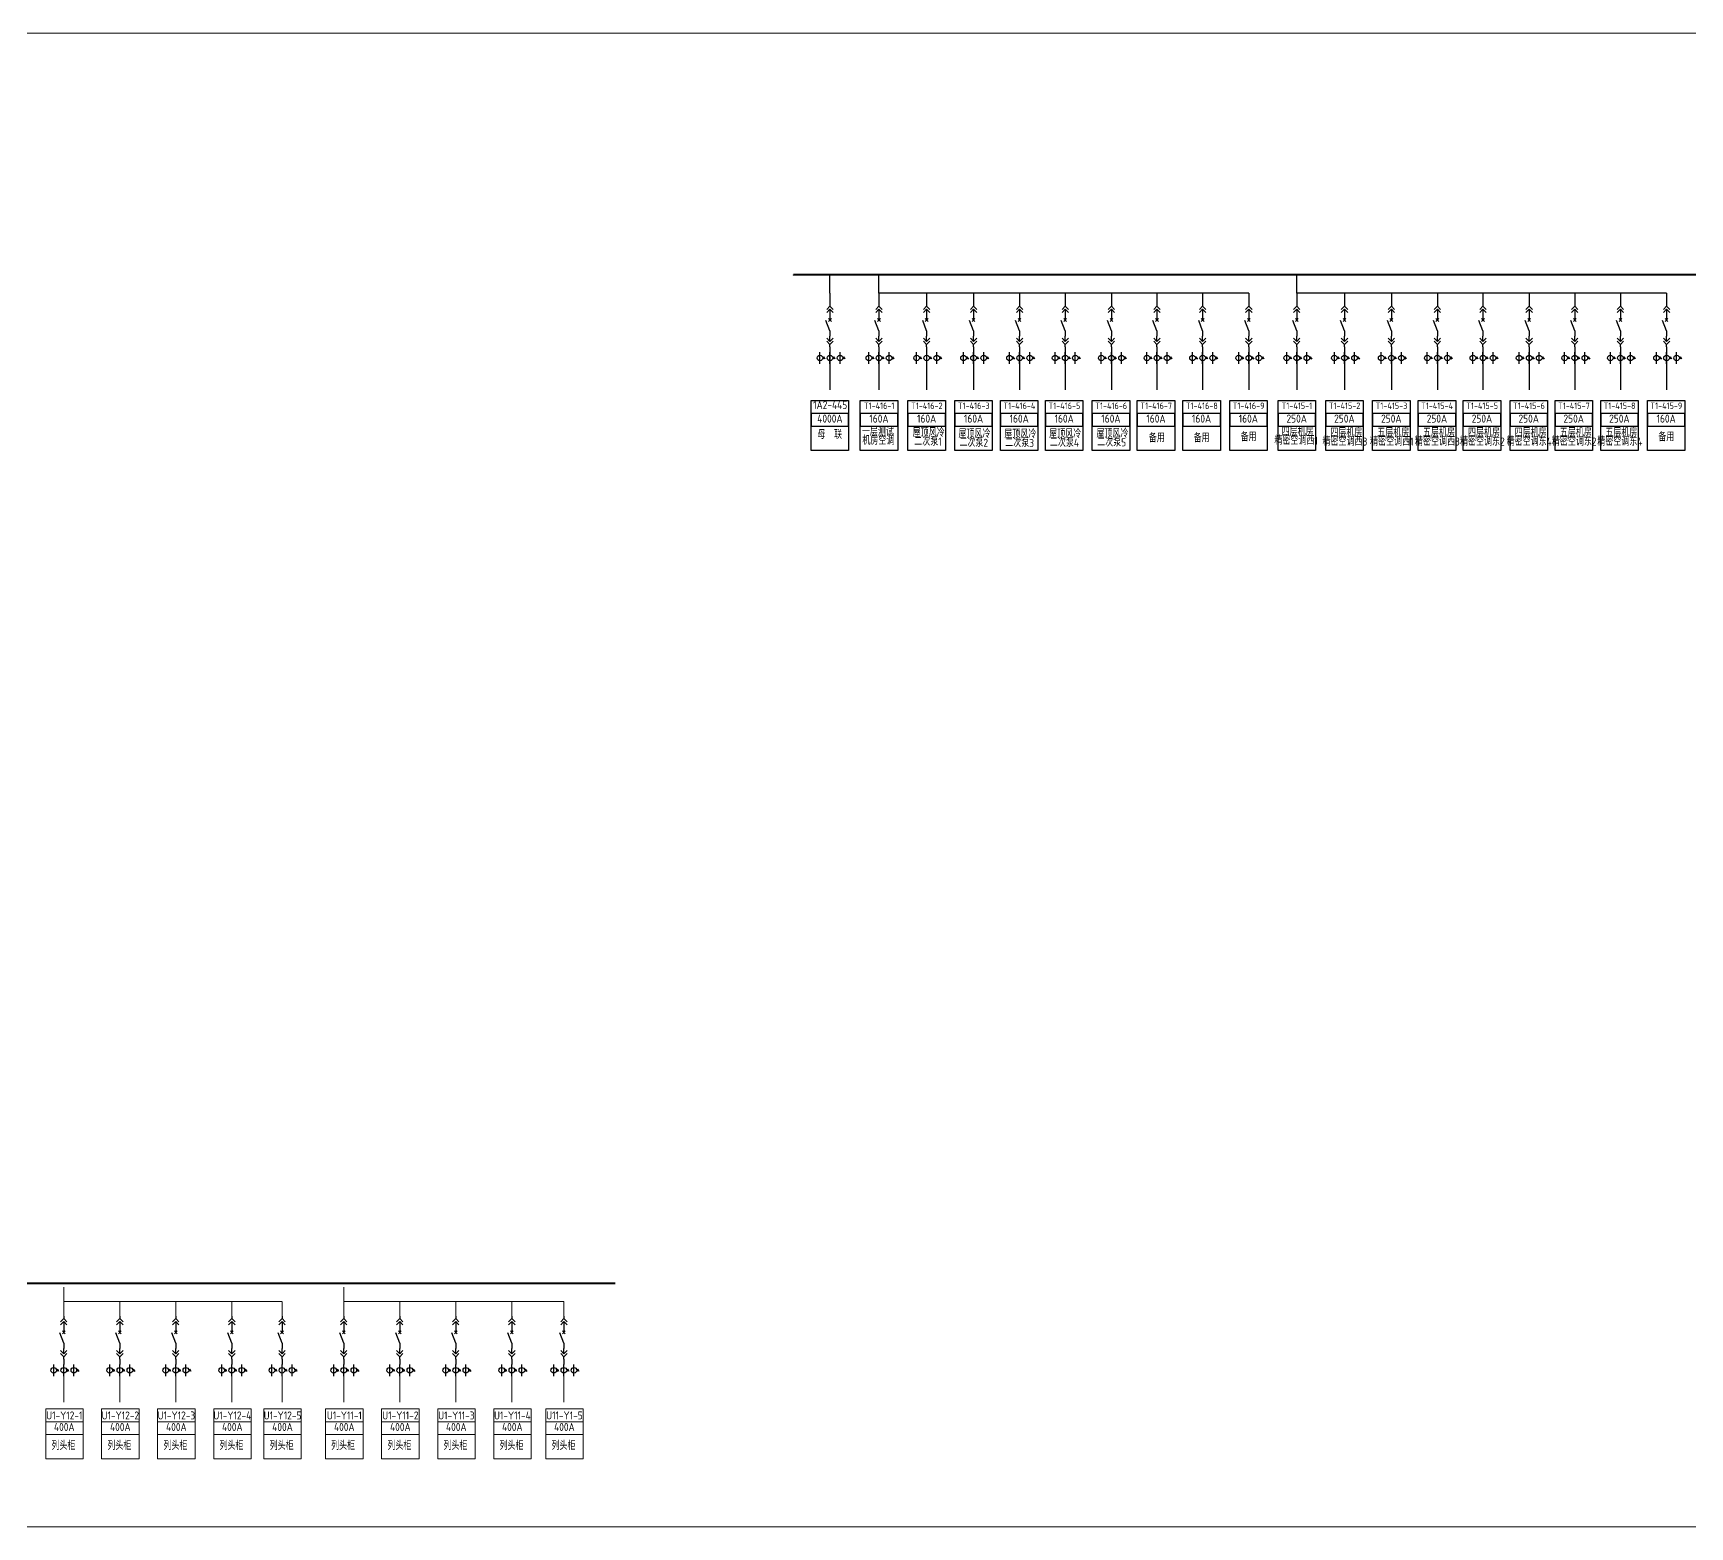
# Model space of a CAD drawing. Header units: millimetres. Extents: x -3460 to -460, y 6070 to 9130.
# Drawn here: x -1979.5 to -1748.8, y 8429.2 to 8637.1 of the extents above; entities that cross this region are included whole.
import ezdxf
from ezdxf.enums import TextEntityAlignment as Align

# ---------------------------------------------------------------- set-up
doc = ezdxf.new("R2010")
doc.units = ezdxf.units.MM
doc.header["$LTSCALE"] = 1000
doc.header["$MEASUREMENT"] = 0
doc.styles.add('HZSONG', font='gbenor.shx', dxfattribs={"height": 1200, "bigfont": 'gbcbig.shx'})

# ---------------------------------------------------------------- blocks, each defined once
blk = doc.blocks.new('DYDQAA03')
at = {"color": 0}
for points in [[(0, 0), (0, -1.5)], [(-2.1, -3.6), (0, -1.5)], [(-2.1, -5.6), (0, -3.5)], [(2.1, -3.6), (0, -1.5)], [(2.1, -5.6), (0, -3.5)], [(0, -3.5), (0, -7)]]:
    blk.add_lwpolyline(points, dxfattribs=at)
blk = doc.blocks.new('DYDQAA09')
at = {"color": 0}
blk.add_lwpolyline([(0, 0), (0, -3.5)], dxfattribs=at)
blk.add_lwpolyline([(0, 0), (0, -3.5)], dxfattribs=at)
blk.add_lwpolyline([(0, 0), (0, -3.5)], dxfattribs=at)
blk.add_lwpolyline([(0, 0), (0, -3.5)], dxfattribs=at)
blk.add_lwpolyline([(0, 0), (0, -3.5)], dxfattribs=at)
blk.add_lwpolyline([(0, 0), (0, -3.5)], dxfattribs=at)
blk.add_lwpolyline([(0, 0), (0, -3.5)], dxfattribs=at)
blk.add_lwpolyline([(0, 0), (0, -3.5)], dxfattribs=at)
blk.add_lwpolyline([(0, 0), (0, -3.5)], dxfattribs=at)
blk = doc.blocks.new('DYDQ0201')
at = {"color": 0}
for points in [[(0.9, -0.9), (-0.9, 0.9)], [(-0.9, -0.9), (0.9, 0.9)], [(0, -7), (-2.6, -0.4)]]:
    blk.add_lwpolyline(points, dxfattribs=at)
blk = doc.blocks.new('DYDQAA04')
at = {"color": 0}
for points in [[(0, -3.5), (0, 0)], [(-2.1, -1.4), (0, -3.5)], [(-2.1, -3.4), (0, -5.5)], [(2.1, -1.4), (0, -3.5)], [(2.1, -3.4), (0, -5.5)], [(0, -7), (0, -5.5)]]:
    blk.add_lwpolyline(points, dxfattribs=at)
blk = doc.blocks.new('A$C03DD39B5')
for p, q in [((417, 475), (283, 392)), ((417, 422), (283, 339)), ((350, 333), (350, 467))]:
    blk.add_line(p, q)
blk.add_lwpolyline([(700, 167), (0, 167)])
blk.add_circle((350, 167), 167)
blk = doc.blocks.new('DYDQAA05')
at = {"color": 0}
blk.add_lwpolyline([(0, 0), (0, -7)], dxfattribs=at)

msp = doc.modelspace()

# ---------------------------------------------------------------- linework, layer by layer
for p, q in [((-1868.55, 8600.89, -2044.81), (-1868.55, 8603.47, -661.53)), ((-1861.73, 8600.89, -2044.76), (-1861.73, 8603.47, -661.48)), ((-1861.73, 8600.89, -2044.76), (-1861.73, 8603.47, -661.48)), ((-1803.57, 8600.89, -2044.76), (-1803.57, 8603.47, -661.48)), ((-1803.57, 8600.89, -2044.76), (-1803.57, 8603.47, -661.48)), ((-1810.24, 8600.89, -2044.81), (-1861.73, 8600.89, -2044.81)), ((-1752.09, 8600.89, -2044.81), (-1803.57, 8600.89, -2044.81)), ((-1868.55, 8592.65, 156.41), (-1868.55, 8591.01, 156.41)), ((-1868.55, 8591.01, 156.41), (-1868.55, 8587.45, 156.41)), ((-1861.73, 8592.65, 156.41), (-1861.73, 8591.01, 156.41)), ((-1861.73, 8591.01, 156.41), (-1861.73, 8587.45, 156.41)), ((-1855.09, 8592.65, 156.41), (-1855.09, 8591.01, 156.41)), ((-1855.09, 8591.01, 156.41), (-1855.09, 8587.45, 156.41)), ((-1848.56, 8592.65, 156.41), (-1848.56, 8591.01, 156.41)), ((-1848.56, 8591.01, 156.41), (-1848.56, 8587.45, 156.41)), ((-1842.15, 8592.65, 156.41), (-1842.15, 8591.01, 156.41)), ((-1842.15, 8591.01, 156.41), (-1842.15, 8587.45, 156.41)), ((-1835.8, 8592.65, 156.41), (-1835.8, 8591.01, 156.41)), ((-1835.8, 8591.01, 156.41), (-1835.8, 8587.45, 156.41)), ((-1829.37, 8592.65, 156.41), (-1829.37, 8591.01, 156.41)), ((-1829.37, 8591.01, 156.41), (-1829.37, 8587.45, 156.41)), ((-1823.03, 8592.65, 156.41), (-1823.03, 8591.01, 156.41)), ((-1823.03, 8591.01, 156.41), (-1823.03, 8587.45, 156.41)), ((-1816.67, 8592.65, 156.41), (-1816.67, 8591.01, 156.41)), ((-1816.67, 8591.01, 156.41), (-1816.67, 8587.45, 156.41)), ((-1810.24, 8592.65, 156.41), (-1810.24, 8591.01, 156.41)), ((-1810.24, 8591.01, 156.41), (-1810.24, 8587.45, 156.41)), ((-1803.57, 8592.65, 156.41), (-1803.57, 8591.01, 156.41)), ((-1803.57, 8591.01, 156.41), (-1803.57, 8587.45, 156.41)), ((-1796.93, 8592.65, 156.41), (-1796.93, 8591.01, 156.41)), ((-1796.93, 8591.01, 156.41), (-1796.93, 8587.45, 156.41)), ((-1790.4, 8592.65, 156.41), (-1790.4, 8591.01, 156.41)), ((-1790.4, 8591.01, 156.41), (-1790.4, 8587.45, 156.41)), ((-1784, 8592.65, 156.41), (-1784, 8591.01, 156.41)), ((-1784, 8591.01, 156.41), (-1784, 8587.45, 156.41)), ((-1777.65, 8592.65, 156.41), (-1777.65, 8591.01, 156.41)), ((-1777.65, 8591.01, 156.41), (-1777.65, 8587.45, 156.41)), ((-1771.22, 8592.65, 156.41), (-1771.22, 8591.01, 156.41)), ((-1771.22, 8591.01, 156.41), (-1771.22, 8587.45, 156.41)), ((-1764.87, 8592.65, 156.41), (-1764.87, 8591.01, 156.41)), ((-1764.87, 8591.01, 156.41), (-1764.87, 8587.45, 156.41)), ((-1758.52, 8592.65, 156.41), (-1758.52, 8591.01, 156.41)), ((-1758.52, 8591.01, 156.41), (-1758.52, 8587.45, 156.41)), ((-1752.09, 8592.65, 156.41), (-1752.09, 8591.01, 156.41)), ((-1752.09, 8591.01, 156.41), (-1752.09, 8587.45, 156.41))]:
    msp.add_line(p, q)
at = {"color": 1, "lineweight": 40}
msp.add_line((-2579.32, 8463.14, -817.89), (-1898.47, 8463.14, -817.89), dxfattribs=at)
at = {"color": 3, "lineweight": 0}
for p, q in [((-1975.21, 8458.53, -2200.69), (-1975.21, 8462.59, -817.89)), ((-1936.23, 8458.53, -2200.69), (-1936.23, 8462.59, -817.89)), ((-1967.41, 8460.56, -817.89), (-1975.21, 8460.56, -1509.29)), ((-1967.41, 8458.53, -817.89), (-1967.41, 8460.56, -817.89)), ((-1959.62, 8460.56, -126.5), (-1967.41, 8460.56, -817.89)), ((-1959.62, 8458.53, -126.5), (-1959.62, 8460.56, -126.5)), ((-1944.84, 8460.56, 564.9), (-1959.62, 8460.56, -126.5)), ((-1951.82, 8458.53, 564.9), (-1951.82, 8460.56, 564.9)), ((-1944.83, 8458.53, 564.9), (-1944.83, 8460.56, 564.9)), ((-1928.44, 8460.56, -817.89), (-1936.23, 8460.56, -1509.29)), ((-1928.44, 8458.53, -817.89), (-1928.44, 8460.56, -817.89)), ((-1920.64, 8460.56, -126.5), (-1928.44, 8460.56, -817.89)), ((-1920.64, 8458.53, -126.5), (-1920.64, 8460.56, -126.5)), ((-1905.59, 8460.56, 564.9), (-1920.64, 8460.56, -126.5)), ((-1912.84, 8458.53, 564.9), (-1912.84, 8460.56, 564.9)), ((-1905.59, 8458.53, 564.9), (-1905.59, 8460.56, 564.9)), ((-1975.21, 8451.78, -0.24), (-1975.21, 8450.14, -0.24)), ((-1967.41, 8451.78, 1382.55), (-1967.41, 8450.14, 1382.55)), ((-1959.62, 8451.78, 2073.95), (-1959.62, 8450.14, 2073.95)), ((-1951.82, 8451.78, 2765.35), (-1951.82, 8450.14, 2765.35)), ((-1944.83, 8451.78, 2765.35), (-1944.83, 8450.14, 2765.35)), ((-1936.23, 8451.78, -0.24), (-1936.23, 8450.14, -0.24)), ((-1928.44, 8451.78, 1382.55), (-1928.44, 8450.14, 1382.55)), ((-1920.64, 8451.78, 2073.95), (-1920.64, 8450.14, 2073.95)), ((-1912.84, 8451.78, 2765.35), (-1912.84, 8450.14, 2765.35)), ((-1905.59, 8451.78, 2765.35), (-1905.59, 8450.14, 2765.35)), ((-1975.21, 8450.14, -0.24), (-1975.21, 8446.58, -0.24)), ((-1967.41, 8450.14, 1382.55), (-1967.41, 8446.58, 1382.55)), ((-1959.62, 8450.14, 2073.95), (-1959.62, 8446.58, 2073.95)), ((-1951.82, 8450.14, 2765.35), (-1951.82, 8446.58, 2765.35)), ((-1944.83, 8450.14, 2765.35), (-1944.83, 8446.58, 2765.35)), ((-1936.23, 8450.14, -0.24), (-1936.23, 8446.58, -0.24)), ((-1928.44, 8450.14, 1382.55), (-1928.44, 8446.58, 1382.55)), ((-1920.64, 8450.14, 2073.95), (-1920.64, 8446.58, 2073.95)), ((-1912.84, 8450.14, 2765.35), (-1912.84, 8446.58, 2765.35)), ((-1905.59, 8450.14, 2765.35), (-1905.59, 8446.58, 2765.35))]:
    msp.add_line(p, q, dxfattribs=at)
at = {"color": 1, "lineweight": 13, "ltscale": 0.001071}
msp.add_lwpolyline([(-2600.55, 8637.09), (-1439.27, 8637.09), (-1439.27, 8429.22), (-2600.55, 8429.22)], close=True, dxfattribs=at)
at = {"color": 1, "lineweight": 40, "ltscale": 100, "elevation": -661.48}
msp.add_lwpolyline([(-1491.57, 8603.47), (-1873.65, 8603.47), (-1873.65, 8603.47)], dxfattribs=at)
at = {"elevation": -661.53}
for points in [[(-1871.15, 8585.96), (-1865.95, 8585.96), (-1865.95, 8579.01), (-1871.15, 8579.01)], [(-1871.15, 8582.41), (-1865.95, 8582.41), (-1865.95, 8584.14), (-1871.15, 8584.14)], [(-1864.33, 8585.96), (-1859.12, 8585.96), (-1859.12, 8579.01), (-1864.33, 8579.01)], [(-1864.33, 8582.41), (-1859.12, 8582.41), (-1859.12, 8584.14), (-1864.33, 8584.14)], [(-1857.69, 8585.96), (-1852.48, 8585.96), (-1852.48, 8579.01), (-1857.69, 8579.01)], [(-1857.69, 8582.41), (-1852.48, 8582.41), (-1852.48, 8584.14), (-1857.69, 8584.14)], [(-1851.16, 8585.96), (-1845.95, 8585.96), (-1845.95, 8579.01), (-1851.16, 8579.01)], [(-1851.16, 8582.41), (-1845.95, 8582.41), (-1845.95, 8584.14), (-1851.16, 8584.14)], [(-1844.81, 8585.96), (-1839.6, 8585.96), (-1839.6, 8579.01), (-1844.81, 8579.01)], [(-1844.81, 8582.41), (-1839.6, 8582.41), (-1839.6, 8584.14), (-1844.81, 8584.14)], [(-1838.54, 8585.96), (-1833.33, 8585.96), (-1833.33, 8579.01), (-1838.54, 8579.01)], [(-1838.54, 8582.41), (-1833.33, 8582.41), (-1833.33, 8584.14), (-1838.54, 8584.14)], [(-1832.03, 8585.96), (-1826.82, 8585.96), (-1826.82, 8579.01), (-1832.03, 8579.01)], [(-1832.03, 8582.41), (-1826.82, 8582.41), (-1826.82, 8584.14), (-1832.03, 8584.14)], [(-1825.77, 8585.96), (-1820.56, 8585.96), (-1820.56, 8579.01), (-1825.77, 8579.01)], [(-1825.77, 8582.41), (-1820.56, 8582.41), (-1820.56, 8584.14), (-1825.77, 8584.14)], [(-1819.41, 8585.96), (-1814.2, 8585.96), (-1814.2, 8579.01), (-1819.41, 8579.01)], [(-1819.41, 8582.41), (-1814.2, 8582.41), (-1814.2, 8584.14), (-1819.41, 8584.14)], [(-1812.9, 8585.96), (-1807.69, 8585.96), (-1807.69, 8579.01), (-1812.9, 8579.01)], [(-1812.9, 8582.41), (-1807.69, 8582.41), (-1807.69, 8584.14), (-1812.9, 8584.14)], [(-1806.18, 8585.96), (-1800.97, 8585.96), (-1800.97, 8579.01), (-1806.18, 8579.01)], [(-1806.18, 8582.41), (-1800.97, 8582.41), (-1800.97, 8584.14), (-1806.18, 8584.14)], [(-1799.54, 8585.96), (-1794.33, 8585.96), (-1794.33, 8579.01), (-1799.54, 8579.01)], [(-1799.54, 8582.41), (-1794.33, 8582.41), (-1794.33, 8584.14), (-1799.54, 8584.14)], [(-1793.01, 8585.96), (-1787.8, 8585.96), (-1787.8, 8579.01), (-1793.01, 8579.01)], [(-1793.01, 8582.41), (-1787.8, 8582.41), (-1787.8, 8584.14), (-1793.01, 8584.14)], [(-1786.66, 8585.96), (-1781.45, 8585.96), (-1781.45, 8579.01), (-1786.66, 8579.01)], [(-1786.66, 8582.41), (-1781.45, 8582.41), (-1781.45, 8584.14), (-1786.66, 8584.14)], [(-1780.39, 8585.96), (-1775.18, 8585.96), (-1775.18, 8579.01), (-1780.39, 8579.01)], [(-1780.39, 8582.41), (-1775.18, 8582.41), (-1775.18, 8584.14), (-1780.39, 8584.14)], [(-1773.88, 8585.96), (-1768.67, 8585.96), (-1768.67, 8579.01), (-1773.88, 8579.01)], [(-1773.88, 8582.41), (-1768.67, 8582.41), (-1768.67, 8584.14), (-1773.88, 8584.14)], [(-1767.61, 8585.96), (-1762.4, 8585.96), (-1762.4, 8579.01), (-1767.61, 8579.01)], [(-1767.61, 8582.41), (-1762.4, 8582.41), (-1762.4, 8584.14), (-1767.61, 8584.14)], [(-1761.26, 8585.96), (-1756.05, 8585.96), (-1756.05, 8579.01), (-1761.26, 8579.01)], [(-1761.26, 8582.41), (-1756.05, 8582.41), (-1756.05, 8584.14), (-1761.26, 8584.14)], [(-1754.75, 8585.96), (-1749.54, 8585.96), (-1749.54, 8579.01), (-1754.75, 8579.01)], [(-1754.75, 8582.41), (-1749.54, 8582.41), (-1749.54, 8584.14), (-1754.75, 8584.14)]]:
    msp.add_lwpolyline(points, close=True, dxfattribs=at)
at = {"color": 3, "lineweight": 0}
for points, elevation in [([(-1977.73, 8445.63), (-1972.52, 8445.63), (-1972.52, 8438.68), (-1977.73, 8438.68)], -31.72), ([(-1969.94, 8445.63), (-1964.73, 8445.63), (-1964.73, 8438.68), (-1969.94, 8438.68)], 1351.08), ([(-1962.14, 8445.63), (-1956.93, 8445.63), (-1956.93, 8438.68), (-1962.14, 8438.68)], 2042.47), ([(-1954.34, 8445.63), (-1949.13, 8445.63), (-1949.13, 8438.68), (-1954.34, 8438.68)], 2733.87), ([(-1947.35, 8445.63), (-1942.15, 8445.63), (-1942.15, 8438.68), (-1947.35, 8438.68)], 2733.87), ([(-1938.76, 8445.63), (-1933.55, 8445.63), (-1933.55, 8438.68), (-1938.76, 8438.68)], -31.72), ([(-1930.96, 8445.63), (-1925.75, 8445.63), (-1925.75, 8438.68), (-1930.96, 8438.68)], 1351.08), ([(-1923.16, 8445.63), (-1917.95, 8445.63), (-1917.95, 8438.68), (-1923.16, 8438.68)], 2042.47), ([(-1915.36, 8445.63), (-1910.16, 8445.63), (-1910.16, 8438.68), (-1915.36, 8438.68)], 2733.87), ([(-1908.12, 8445.63), (-1902.91, 8445.63), (-1902.91, 8438.68), (-1908.12, 8438.68)], 2733.87), ([(-1977.73, 8442.08), (-1972.52, 8442.08), (-1972.52, 8443.82), (-1977.73, 8443.82)], -31.72), ([(-1969.94, 8442.08), (-1964.73, 8442.08), (-1964.73, 8443.82), (-1969.94, 8443.82)], 1351.08), ([(-1962.14, 8442.08), (-1956.93, 8442.08), (-1956.93, 8443.82), (-1962.14, 8443.82)], 2042.47), ([(-1954.34, 8442.08), (-1949.13, 8442.08), (-1949.13, 8443.82), (-1954.34, 8443.82)], 2733.87), ([(-1947.35, 8442.08), (-1942.15, 8442.08), (-1942.15, 8443.82), (-1947.35, 8443.82)], 2733.87), ([(-1938.76, 8442.08), (-1933.55, 8442.08), (-1933.55, 8443.82), (-1938.76, 8443.82)], -31.72), ([(-1930.96, 8442.08), (-1925.75, 8442.08), (-1925.75, 8443.82), (-1930.96, 8443.82)], 1351.08), ([(-1923.16, 8442.08), (-1917.95, 8442.08), (-1917.95, 8443.82), (-1923.16, 8443.82)], 2042.47), ([(-1915.36, 8442.08), (-1910.16, 8442.08), (-1910.16, 8443.82), (-1915.36, 8443.82)], 2733.87), ([(-1908.12, 8442.08), (-1902.91, 8442.08), (-1902.91, 8443.82), (-1908.12, 8443.82)], 2733.87)]:
    msp.add_lwpolyline(points, close=True, dxfattribs=dict(at, elevation=elevation))

# ---------------------------------------------------------------- block references
at = {"xscale": 0.2128962921302706, "yscale": 0.2128962921302706, "zscale": 0.2128962921302706}
for name, p in [('DYDQAA05', (-1868.55, 8600.89, -2044.81)), ('DYDQAA05', (-1861.73, 8600.89, -2044.81)), ('DYDQAA05', (-1855.09, 8600.89, -2044.81)), ('DYDQAA05', (-1848.56, 8600.89, -2044.81)), ('DYDQAA05', (-1842.15, 8600.89, -2044.81)), ('DYDQAA05', (-1835.8, 8600.89, -2044.81)), ('DYDQAA05', (-1829.37, 8600.89, -2044.81)), ('DYDQAA05', (-1823.03, 8600.89, -2044.81)), ('DYDQAA05', (-1816.67, 8600.89, -2044.81)), ('DYDQAA05', (-1810.24, 8600.89, -2044.81)), ('DYDQAA05', (-1803.57, 8600.89, -2044.81)), ('DYDQAA05', (-1796.93, 8600.89, -2044.81)), ('DYDQAA05', (-1790.4, 8600.89, -2044.81)), ('DYDQAA05', (-1784, 8600.89, -2044.81)), ('DYDQAA05', (-1777.65, 8600.89, -2044.81)), ('DYDQAA05', (-1771.22, 8600.89, -2044.81)), ('DYDQAA05', (-1764.87, 8600.89, -2044.81)), ('DYDQAA05', (-1758.52, 8600.89, -2044.81)), ('DYDQAA05', (-1752.09, 8600.89, -2044.81)), ('DYDQAA03', (-1868.55, 8599.4, -2044.81)), ('DYDQAA09', (-1868.55, 8597.91, -2044.81)), ('DYDQAA03', (-1861.73, 8599.4, -2044.81)), ('DYDQAA09', (-1861.73, 8597.91, -2044.81)), ('DYDQAA03', (-1855.09, 8599.4, -2044.81)), ('DYDQAA09', (-1855.09, 8597.91, -2044.81)), ('DYDQAA03', (-1848.56, 8599.4, -2044.81)), ('DYDQAA09', (-1848.56, 8597.91, -2044.81)), ('DYDQAA03', (-1842.15, 8599.4, -2044.81)), ('DYDQAA09', (-1842.15, 8597.91, -2044.81)), ('DYDQAA03', (-1835.8, 8599.4, -2044.81)), ('DYDQAA09', (-1835.8, 8597.91, -2044.81)), ('DYDQAA03', (-1829.37, 8599.4, -2044.81)), ('DYDQAA09', (-1829.37, 8597.91, -2044.81)), ('DYDQAA03', (-1823.03, 8599.4, -2044.81)), ('DYDQAA09', (-1823.03, 8597.91, -2044.81)), ('DYDQAA03', (-1816.67, 8599.4, -2044.81)), ('DYDQAA09', (-1816.67, 8597.91, -2044.81)), ('DYDQAA03', (-1810.24, 8599.4, -2044.81)), ('DYDQAA09', (-1810.24, 8597.91, -2044.81)), ('DYDQAA03', (-1803.57, 8599.4, -2044.81)), ('DYDQAA09', (-1803.57, 8597.91, -2044.81)), ('DYDQAA03', (-1796.93, 8599.4, -2044.81)), ('DYDQAA09', (-1796.93, 8597.91, -2044.81)), ('DYDQAA03', (-1790.4, 8599.4, -2044.81)), ('DYDQAA09', (-1790.4, 8597.91, -2044.81)), ('DYDQAA03', (-1784, 8599.4, -2044.81)), ('DYDQAA09', (-1784, 8597.91, -2044.81)), ('DYDQAA03', (-1777.65, 8599.4, -2044.81)), ('DYDQAA09', (-1777.65, 8597.91, -2044.81)), ('DYDQAA03', (-1771.22, 8599.4, -2044.81)), ('DYDQAA09', (-1771.22, 8597.91, -2044.81)), ('DYDQAA03', (-1764.87, 8599.4, -2044.81)), ('DYDQAA09', (-1764.87, 8597.91, -2044.81)), ('DYDQAA03', (-1758.52, 8599.4, -2044.81)), ('DYDQAA09', (-1758.52, 8597.91, -2044.81)), ('DYDQAA03', (-1752.09, 8599.4, -2044.81)), ('DYDQAA09', (-1752.09, 8597.91, -2044.81)), ('DYDQ0201', (-1868.55, 8597.17, -2044.81)), ('DYDQAA09', (-1868.55, 8595.68, -2044.81)), ('DYDQ0201', (-1861.73, 8597.17, -2044.81)), ('DYDQAA09', (-1861.73, 8595.68, -2044.81)), ('DYDQ0201', (-1855.09, 8597.17, -2044.81)), ('DYDQAA09', (-1855.09, 8595.68, -2044.81)), ('DYDQ0201', (-1848.56, 8597.17, -2044.81)), ('DYDQAA09', (-1848.56, 8595.68, -2044.81)), ('DYDQ0201', (-1842.15, 8597.17, -2044.81)), ('DYDQAA09', (-1842.15, 8595.68, -2044.81)), ('DYDQ0201', (-1835.8, 8597.17, -2044.81)), ('DYDQAA09', (-1835.8, 8595.68, -2044.81)), ('DYDQ0201', (-1829.37, 8597.17, -2044.81)), ('DYDQAA09', (-1829.37, 8595.68, -2044.81)), ('DYDQ0201', (-1823.03, 8597.17, -2044.81)), ('DYDQAA09', (-1823.03, 8595.68, -2044.81)), ('DYDQ0201', (-1816.67, 8597.17, -2044.81)), ('DYDQAA09', (-1816.67, 8595.68, -2044.81)), ('DYDQ0201', (-1810.24, 8597.17, -2044.81)), ('DYDQAA09', (-1810.24, 8595.68, -2044.81)), ('DYDQ0201', (-1803.57, 8597.17, -2044.81)), ('DYDQAA09', (-1803.57, 8595.68, -2044.81)), ('DYDQ0201', (-1796.93, 8597.17, -2044.81)), ('DYDQAA09', (-1796.93, 8595.68, -2044.81)), ('DYDQ0201', (-1790.4, 8597.17, -2044.81)), ('DYDQAA09', (-1790.4, 8595.68, -2044.81)), ('DYDQ0201', (-1784, 8597.17, -2044.81)), ('DYDQAA09', (-1784, 8595.68, -2044.81)), ('DYDQ0201', (-1777.65, 8597.17, -2044.81)), ('DYDQAA09', (-1777.65, 8595.68, -2044.81)), ('DYDQ0201', (-1771.22, 8597.17, -2044.81)), ('DYDQAA09', (-1771.22, 8595.68, -2044.81)), ('DYDQ0201', (-1764.87, 8597.17, -2044.81)), ('DYDQAA09', (-1764.87, 8595.68, -2044.81)), ('DYDQ0201', (-1758.52, 8597.17, -2044.81)), ('DYDQAA09', (-1758.52, 8595.68, -2044.81)), ('DYDQ0201', (-1752.09, 8597.17, -2044.81)), ('DYDQAA09', (-1752.09, 8595.68, -2044.81)), ('DYDQAA04', (-1868.55, 8594.93, -2044.81)), ('DYDQAA09', (-1868.55, 8593.44, -2044.81)), ('DYDQAA04', (-1861.73, 8594.93, -2044.81)), ('DYDQAA09', (-1861.73, 8593.44, -2044.81)), ('DYDQAA04', (-1855.09, 8594.93, -2044.81)), ('DYDQAA09', (-1855.09, 8593.44, -2044.81)), ('DYDQAA04', (-1848.56, 8594.93, -2044.81)), ('DYDQAA09', (-1848.56, 8593.44, -2044.81)), ('DYDQAA04', (-1842.15, 8594.93, -2044.81)), ('DYDQAA09', (-1842.15, 8593.44, -2044.81)), ('DYDQAA04', (-1835.8, 8594.93, -2044.81)), ('DYDQAA09', (-1835.8, 8593.44, -2044.81)), ('DYDQAA04', (-1829.37, 8594.93, -2044.81)), ('DYDQAA09', (-1829.37, 8593.44, -2044.81)), ('DYDQAA04', (-1823.03, 8594.93, -2044.81)), ('DYDQAA09', (-1823.03, 8593.44, -2044.81)), ('DYDQAA04', (-1816.67, 8594.93, -2044.81)), ('DYDQAA09', (-1816.67, 8593.44, -2044.81)), ('DYDQAA04', (-1810.24, 8594.93, -2044.81)), ('DYDQAA09', (-1810.24, 8593.44, -2044.81)), ('DYDQAA04', (-1803.57, 8594.93, -2044.81)), ('DYDQAA09', (-1803.57, 8593.44, -2044.81)), ('DYDQAA04', (-1796.93, 8594.93, -2044.81)), ('DYDQAA09', (-1796.93, 8593.44, -2044.81)), ('DYDQAA04', (-1790.4, 8594.93, -2044.81)), ('DYDQAA09', (-1790.4, 8593.44, -2044.81)), ('DYDQAA04', (-1784, 8594.93, -2044.81)), ('DYDQAA09', (-1784, 8593.44, -2044.81)), ('DYDQAA04', (-1777.65, 8594.93, -2044.81)), ('DYDQAA09', (-1777.65, 8593.44, -2044.81)), ('DYDQAA04', (-1771.22, 8594.93, -2044.81)), ('DYDQAA09', (-1771.22, 8593.44, -2044.81)), ('DYDQAA04', (-1764.87, 8594.93, -2044.81)), ('DYDQAA09', (-1764.87, 8593.44, -2044.81)), ('DYDQAA04', (-1758.52, 8594.93, -2044.81)), ('DYDQAA09', (-1758.52, 8593.44, -2044.81)), ('DYDQAA04', (-1752.09, 8594.93, -2044.81)), ('DYDQAA09', (-1752.09, 8593.44, -2044.81))]:
    msp.add_blockref(name, p, dxfattribs=at)
at = {"linetype": 'Continuous', "xscale": 0.00233888397733859, "yscale": 0.00233888397733859, "zscale": 0.00233888397733859, "rotation": 270}
for p in [(-1870.34, 8592.7, 156.41), (-1868.94, 8592.7, 156.41), (-1867.54, 8592.7, 156.41), (-1863.52, 8592.7, 156.41), (-1862.12, 8592.7, 156.41), (-1860.71, 8592.7, 156.41), (-1856.88, 8592.7, 156.41), (-1855.48, 8592.7, 156.41), (-1854.07, 8592.7, 156.41), (-1850.35, 8592.7, 156.41), (-1848.95, 8592.7, 156.41), (-1847.54, 8592.7, 156.41), (-1843.95, 8592.7, 156.41), (-1842.54, 8592.7, 156.41), (-1841.14, 8592.7, 156.41), (-1837.6, 8592.7, 156.41), (-1836.19, 8592.7, 156.41), (-1834.79, 8592.7, 156.41), (-1831.17, 8592.7, 156.41), (-1829.76, 8592.7, 156.41), (-1828.36, 8592.7, 156.41), (-1824.82, 8592.7, 156.41), (-1823.42, 8592.7, 156.41), (-1822.01, 8592.7, 156.41), (-1818.47, 8592.7, 156.41), (-1817.06, 8592.7, 156.41), (-1815.66, 8592.7, 156.41), (-1812.04, 8592.7, 156.41), (-1810.63, 8592.7, 156.41), (-1809.23, 8592.7, 156.41), (-1805.36, 8592.7, 156.41), (-1803.96, 8592.7, 156.41), (-1802.56, 8592.7, 156.41), (-1798.73, 8592.7, 156.41), (-1797.32, 8592.7, 156.41), (-1795.92, 8592.7, 156.41), (-1792.2, 8592.7, 156.41), (-1790.79, 8592.7, 156.41), (-1789.39, 8592.7, 156.41), (-1785.79, 8592.7, 156.41), (-1784.39, 8592.7, 156.41), (-1782.99, 8592.7, 156.41), (-1779.44, 8592.7, 156.41), (-1778.04, 8592.7, 156.41), (-1776.64, 8592.7, 156.41), (-1773.01, 8592.7, 156.41), (-1771.61, 8592.7, 156.41), (-1770.21, 8592.7, 156.41), (-1766.67, 8592.7, 156.41), (-1765.26, 8592.7, 156.41), (-1763.86, 8592.7, 156.41), (-1760.31, 8592.7, 156.41), (-1758.91, 8592.7, 156.41), (-1757.51, 8592.7, 156.41), (-1753.88, 8592.7, 156.41), (-1752.48, 8592.7, 156.41), (-1751.08, 8592.7, 156.41)]:
    msp.add_blockref('A$C03DD39B5', p, dxfattribs=at)
at = {"color": 3, "lineweight": 0, "xscale": 0.2128211397391487, "yscale": 0.2128211397391487, "zscale": 0.2128211397391487}
for name, p in [('DYDQAA03', (-1975.21, 8458.53, -2200.69)), ('DYDQAA03', (-1967.41, 8458.53, -817.89)), ('DYDQAA03', (-1959.62, 8458.53, -126.5)), ('DYDQAA03', (-1951.82, 8458.53, 564.9)), ('DYDQAA03', (-1944.83, 8458.53, 564.9)), ('DYDQAA03', (-1936.23, 8458.53, -2200.69)), ('DYDQAA03', (-1928.44, 8458.53, -817.89)), ('DYDQAA03', (-1920.64, 8458.53, -126.5)), ('DYDQAA03', (-1912.84, 8458.53, 564.9)), ('DYDQAA03', (-1905.59, 8458.53, 564.9)), ('DYDQ0201', (-1975.21, 8456.29, -2200.69)), ('DYDQAA09', (-1975.21, 8457.04, -2200.69)), ('DYDQAA09', (-1975.21, 8454.8, -2200.69)), ('DYDQ0201', (-1967.41, 8456.29, -817.89)), ('DYDQAA09', (-1967.41, 8457.04, -817.89)), ('DYDQAA09', (-1967.41, 8454.8, -817.89)), ('DYDQ0201', (-1959.62, 8456.29, -126.5)), ('DYDQAA09', (-1959.62, 8457.04, -126.5)), ('DYDQAA09', (-1959.62, 8454.8, -126.5)), ('DYDQ0201', (-1951.82, 8456.29, 564.9)), ('DYDQAA09', (-1951.82, 8457.04, 564.9)), ('DYDQAA09', (-1951.82, 8454.8, 564.9)), ('DYDQ0201', (-1944.83, 8456.29, 564.9)), ('DYDQAA09', (-1944.83, 8457.04, 564.9)), ('DYDQAA09', (-1944.83, 8454.8, 564.9)), ('DYDQ0201', (-1936.23, 8456.29, -2200.69)), ('DYDQAA09', (-1936.23, 8457.04, -2200.69)), ('DYDQAA09', (-1936.23, 8454.8, -2200.69)), ('DYDQ0201', (-1928.44, 8456.29, -817.89)), ('DYDQAA09', (-1928.44, 8457.04, -817.89)), ('DYDQAA09', (-1928.44, 8454.8, -817.89)), ('DYDQ0201', (-1920.64, 8456.29, -126.5)), ('DYDQAA09', (-1920.64, 8457.04, -126.5)), ('DYDQAA09', (-1920.64, 8454.8, -126.5)), ('DYDQ0201', (-1912.84, 8456.29, 564.9)), ('DYDQAA09', (-1912.84, 8457.04, 564.9)), ('DYDQAA09', (-1912.84, 8454.8, 564.9)), ('DYDQ0201', (-1905.59, 8456.29, 564.9)), ('DYDQAA09', (-1905.59, 8457.04, 564.9)), ('DYDQAA09', (-1905.59, 8454.8, 564.9)), ('DYDQAA04', (-1975.21, 8454.06, -2200.69)), ('DYDQAA09', (-1975.21, 8452.57, -2200.69)), ('DYDQAA04', (-1967.41, 8454.06, -817.89)), ('DYDQAA09', (-1967.41, 8452.57, -817.89)), ('DYDQAA04', (-1959.62, 8454.06, -126.5)), ('DYDQAA09', (-1959.62, 8452.57, -126.5)), ('DYDQAA04', (-1951.82, 8454.06, 564.9)), ('DYDQAA09', (-1951.82, 8452.57, 564.9)), ('DYDQAA04', (-1944.83, 8454.06, 564.9)), ('DYDQAA09', (-1944.83, 8452.57, 564.9)), ('DYDQAA04', (-1936.23, 8454.06, -2200.69)), ('DYDQAA09', (-1936.23, 8452.57, -2200.69)), ('DYDQAA04', (-1928.44, 8454.06, -817.89)), ('DYDQAA09', (-1928.44, 8452.57, -817.89)), ('DYDQAA04', (-1920.64, 8454.06, -126.5)), ('DYDQAA09', (-1920.64, 8452.57, -126.5)), ('DYDQAA04', (-1912.84, 8454.06, 564.9)), ('DYDQAA09', (-1912.84, 8452.57, 564.9)), ('DYDQAA04', (-1905.59, 8454.06, 564.9)), ('DYDQAA09', (-1905.59, 8452.57, 564.9))]:
    msp.add_blockref(name, p, dxfattribs=at)
at = {"color": 3, "lineweight": 0, "xscale": 0.00233805835129459, "yscale": 0.00233805835129459, "zscale": 0.00233805835129459, "rotation": 270}
for p in [(-1977, 8451.82, -0.24), (-1975.6, 8451.82, -0.24), (-1974.2, 8451.82, -0.24), (-1969.2, 8451.82, 1382.55), (-1967.8, 8451.82, 1382.55), (-1966.4, 8451.82, 1382.55), (-1961.41, 8451.82, 2073.95), (-1960.01, 8451.82, 2073.95), (-1958.6, 8451.82, 2073.95), (-1953.61, 8451.82, 2765.35), (-1952.21, 8451.82, 2765.35), (-1950.81, 8451.82, 2765.35), (-1946.62, 8451.82, 2765.35), (-1945.22, 8451.82, 2765.35), (-1943.82, 8451.82, 2765.35), (-1938.02, 8451.82, -0.24), (-1936.62, 8451.82, -0.24), (-1935.22, 8451.82, -0.24), (-1930.23, 8451.82, 1382.55), (-1928.83, 8451.82, 1382.55), (-1927.42, 8451.82, 1382.55), (-1922.43, 8451.82, 2073.95), (-1921.03, 8451.82, 2073.95), (-1919.63, 8451.82, 2073.95), (-1914.63, 8451.82, 2765.35), (-1913.23, 8451.82, 2765.35), (-1911.83, 8451.82, 2765.35), (-1907.39, 8451.82, 2765.35), (-1905.98, 8451.82, 2765.35), (-1904.58, 8451.82, 2765.35)]:
    msp.add_blockref('A$C03DD39B5', p, dxfattribs=at)

# ---------------------------------------------------------------- texts
at = {"color": 7, "lineweight": 0, "style": 'HZSONG'}
for s, height, p in [('1A2-445', 1.114, (-1868.52, 8584.79, -2044.81)), ('4000A', 1.114, (-1868.56, 8582.89, -2044.81)), ('T1-416-1', 0.891, (-1861.7, 8584.79, -2044.81)), ('160A', 1.114, (-1861.73, 8582.89, -2044.81)), ('T1-416-2', 0.891, (-1855.06, 8584.79, -2044.81)), ('160A', 1.114, (-1855.09, 8582.89, -2044.81)), ('T1-416-3', 0.891, (-1848.53, 8584.79, -2044.81)), ('160A', 1.114, (-1848.56, 8582.89, -2044.81)), ('T1-416-4', 0.891, (-1842.18, 8584.79, -2044.81)), ('160A', 1.114, (-1842.21, 8582.89, -2044.81)), ('T1-416-5', 0.891, (-1835.91, 8584.79, -2044.81)), ('160A', 1.114, (-1835.95, 8582.89, -2044.81)), ('T1-416-6', 0.891, (-1829.4, 8584.79, -2044.81)), ('160A', 1.114, (-1829.44, 8582.89, -2044.81)), ('T1-416-7', 0.891, (-1823.13, 8584.79, -2044.81)), ('160A', 1.114, (-1823.17, 8582.89, -2044.81)), ('T1-416-8', 0.891, (-1816.78, 8584.79, -2044.81)), ('160A', 1.114, (-1816.82, 8582.89, -2044.81)), ('T1-416-9', 0.891, (-1810.27, 8584.79, -2044.81)), ('160A', 1.114, (-1810.31, 8582.89, -2044.81)), ('T1-415-1', 0.891, (-1803.55, 8584.79, -2044.81)), ('250A', 1.114, (-1803.58, 8582.89, -2044.81)), ('T1-415-2', 0.891, (-1796.91, 8584.79, -2044.81)), ('250A', 1.114, (-1796.94, 8582.89, -2044.81)), ('T1-415-3', 0.891, (-1790.38, 8584.79, -2044.81)), ('250A', 1.114, (-1790.41, 8582.89, -2044.81)), ('T1-415-4', 0.891, (-1784.03, 8584.79, -2044.81)), ('250A', 1.114, (-1784.06, 8582.89, -2044.81)), ('T1-415-5', 0.891, (-1777.76, 8584.79, -2044.81)), ('250A', 1.114, (-1777.79, 8582.89, -2044.81)), ('T1-415-6', 0.891, (-1771.25, 8584.79, -2044.81)), ('250A', 1.114, (-1771.28, 8582.89, -2044.81)), ('T1-415-7', 0.891, (-1764.98, 8584.79, -2044.81)), ('250A', 1.114, (-1765.02, 8582.89, -2044.81)), ('T1-415-8', 0.891, (-1758.63, 8584.79, -2044.81)), ('250A', 1.114, (-1758.66, 8582.89, -2044.81)), ('T1-415-9', 0.891, (-1752.12, 8584.79, -2044.81)), ('160A', 1.114, (-1752.15, 8582.89, -2044.81)), ('母  联', 1.114, (-1868.58, 8580.64, -2044.81)), ('一层测试', 1.114, (-1861.88, 8581.05, -1666.01)), ('屋顶风冷', 1.114, (-1854.81, 8580.92, 96.03)), ('屋顶风冷', 1.114, (-1848.44, 8580.76, 96.03)), ('屋顶风冷', 1.114, (-1842.05, 8580.72, 96.03)), ('屋顶风冷', 1.114, (-1835.81, 8580.76, 96.03)), ('屋顶风冷', 1.114, (-1829.23, 8580.8, 96.03)), ('四层机房', 1.114, (-1803.44, 8581.05, -1666.01)), ('四层机房', 1.114, (-1796.66, 8580.92, 96.03)), ('五层机房', 1.114, (-1790.13, 8580.92, 96.03)), ('五层机房', 1.114, (-1783.78, 8580.92, 96.03)), ('四层机房', 1.114, (-1777.51, 8580.92, 96.03)), ('四层机房', 1.114, (-1771, 8580.92, 96.03)), ('五层机房', 1.114, (-1764.73, 8580.92, 96.03)), ('五层机房', 1.114, (-1758.38, 8580.92, 96.03)), ('机房空调', 1.114, (-1861.81, 8579.83, -1539.71)), ('二次泵1', 1.114, (-1854.91, 8579.69, 222.33)), ('二次泵2', 1.114, (-1848.54, 8579.53, 222.33)), ('二次泵3', 1.114, (-1842.15, 8579.49, 222.33)), ('二次泵4', 1.114, (-1835.91, 8579.53, 222.33)), ('二次泵5', 1.114, (-1829.34, 8579.58, 222.33)), ('备用', 1.114, (-1823.06, 8580.18, -2044.81)), ('备用', 1.114, (-1816.82, 8580.18, -2044.81)), ('备用', 1.114, (-1810.28, 8580.32, -2044.81)), ('精密空调西1', 1.114, (-1803.66, 8579.83, -1539.71)), ('精密空调西3', 1.114, (-1796.87, 8579.69, 222.33)), ('精密空调西1', 1.114, (-1790.34, 8579.69, 222.33)), ('精密空调西3', 1.114, (-1783.99, 8579.69, 222.33)), ('精密空调东2', 1.114, (-1777.73, 8579.69, 222.33)), ('精密空调东4', 1.114, (-1771.22, 8579.69, 222.33)), ('精密空调东2', 1.114, (-1764.95, 8579.69, 222.33)), ('精密空调东4', 1.114, (-1758.59, 8579.69, 222.33)), ('备用', 1.114, (-1752.13, 8580.32, -2044.81))]:
    msp.add_text(s, height=height, dxfattribs=at).set_placement(p, align=Align.CENTER)
at = {"color": 3, "lineweight": 0, "style": 'HZSONG'}
for s, p in [('400A', (-1975.14, 8442.56, -1414.51)), ('400A', (-1967.34, 8442.56, -31.72)), ('400A', (-1959.54, 8442.56, 659.68)), ('400A', (-1951.75, 8442.56, 1351.08)), ('400A', (-1944.76, 8442.56, 1351.08)), ('400A', (-1936.16, 8442.56, -1414.51)), ('400A', (-1928.36, 8442.56, -31.72)), ('400A', (-1920.57, 8442.56, 659.68)), ('400A', (-1912.77, 8442.56, 1351.08)), ('400A', (-1905.52, 8442.56, 1351.08)), ('列头柜', (-1975.26, 8439.93, -1414.51)), ('列头柜', (-1967.47, 8439.93, -31.72)), ('列头柜', (-1959.67, 8439.93, 659.68)), ('列头柜', (-1951.87, 8439.93, 1351.08)), ('列头柜', (-1944.88, 8439.93, 1351.08)), ('列头柜', (-1936.33, 8439.93, -1414.51)), ('列头柜', (-1928.49, 8439.93, -31.72)), ('列头柜', (-1920.69, 8439.93, 659.68)), ('列头柜', (-1912.89, 8439.93, 1351.08)), ('列头柜', (-1905.65, 8439.93, 1351.08))]:
    msp.add_text(s, height=1.113, dxfattribs=at).set_placement(p, align=Align.CENTER)
at = {"color": 3, "lineweight": 0, "char_height": 1.113, "width": 5.2073, "attachment_point": 5, "style": 'HZSONG'}
for s, insert in [('U1-Y12-1', (-1975.13, 8444.72, -31.72)), ('U1-Y12-2', (-1967.33, 8444.72, 1351.08)), ('U1-Y12-3', (-1959.53, 8444.72, 2042.47)), ('U1-Y12-4', (-1951.74, 8444.72, 2733.87)), ('U1-Y12-5', (-1944.75, 8444.72, 2733.87)), ('U1-Y11-1', (-1936.15, 8444.72, -31.72)), ('U1-Y11-2', (-1928.35, 8444.72, 1351.08)), ('U1-Y11-3', (-1920.56, 8444.72, 2042.47)), ('U1-Y11-4', (-1912.76, 8444.72, 2733.87)), ('U11-Y1-5', (-1905.51, 8444.72, 2733.87))]:
    msp.add_mtext(s, dxfattribs=dict(at, insert=insert))

doc.saveas('drawing.dxf')
